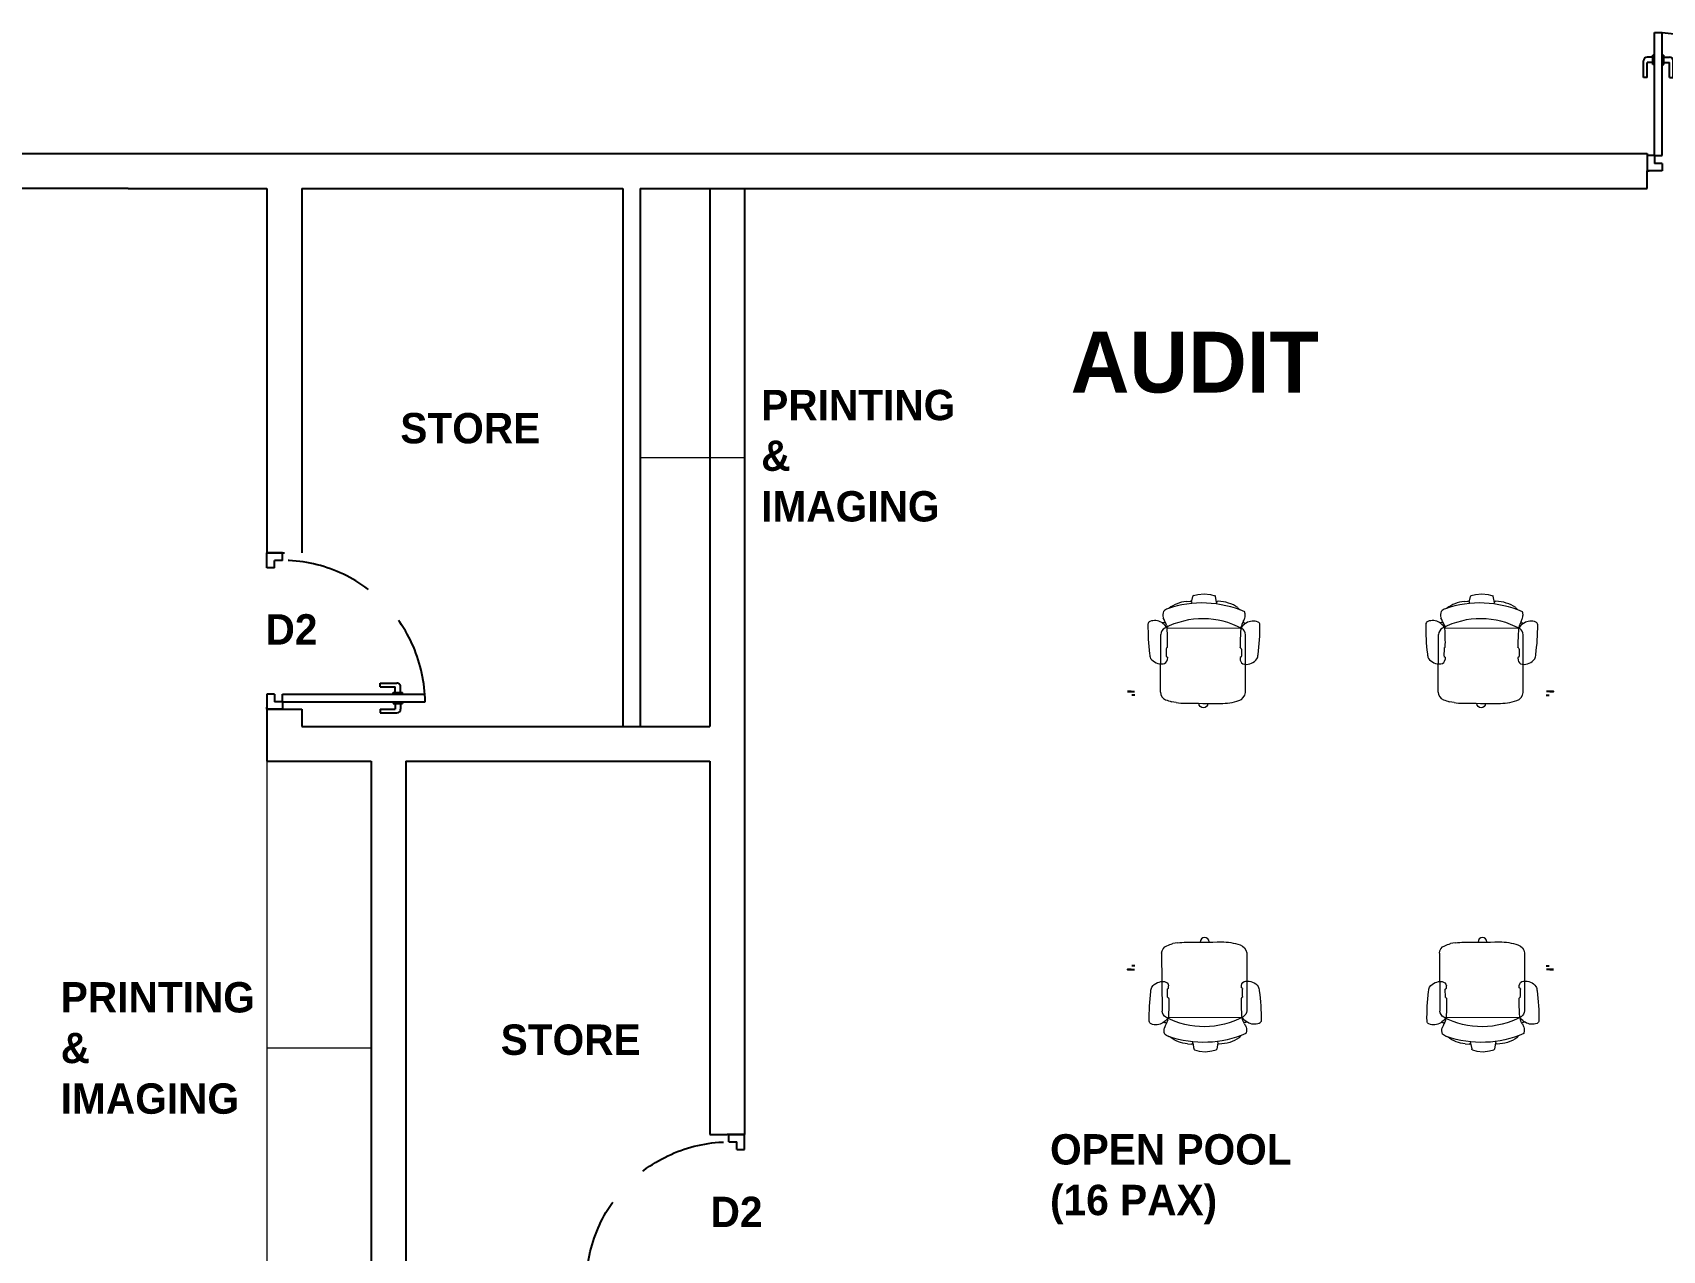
# Model space of a CAD drawing. Header units: inches. Extents: x 484217 to 497210, y -26946 to -21493.
# Drawn here: x 492422.3 to 492844.7, y -26177.2 to -25861.5 of the extents above; entities that cross this region are included whole.
import ezdxf

# ---------------------------------------------------------------- set-up
doc = ezdxf.new("R2010")
doc.units = ezdxf.units.IN
doc.header["$LTSCALE"] = 20
doc.header["$MEASUREMENT"] = 0
doc.linetypes.add('DASHED', pattern=[0.75, 0.5, -0.25])
doc.linetypes.add('TRATTEGGIATA2', pattern=[9.525, 6.35, -3.175])
doc.layers.add('A-furniture', color=50, linetype='Continuous', lineweight=9)
doc.layers.add('I-ANNO-TEXT', color=7, linetype='Continuous', lineweight=18)
for name, color, linetype in [('I-DOORS', 104, 'Continuous'), ('I-FURN', 4, 'Continuous'), ('I-WALL-IN', 3, 'Continuous')]:
    doc.layers.add(name, color=color, linetype=linetype)
doc.styles.add('MICRO', font='')
doc.styles.get('MICRO').set_extended_font_data('MicrogrammaSSi', bold=True)

# ---------------------------------------------------------------- blocks, each defined once
blk = doc.blocks.new('1505774114')
for p, q in [((381, 1577, 616), (411, 1577, 616)), ((413, 1557, 26), (395, 1557, 26)), ((2781, 1557, 26), (2799, 1557, 26)), ((2813, 1577, 616), (2783, 1577, 616)), ((381, -23, 616), (411, -23, 616)), ((413, -3, 26), (395, -3, 26)), ((2781, -3, 26), (2799, -3, 26)), ((2813, -23, 616), (2783, -23, 616))]:
    blk.add_line(p, q)
at = {"extrusion": (1.22461e-16, 1, 0)}
for centre, radius in [((-381, 586, 1577), 10.5), ((-381, 586, 1577), 8.5), ((-2813, 586, 1577), 10.5), ((-2813, 586, 1577), 8.5)]:
    blk.add_circle(centre, radius, dxfattribs=at)
at = {"extrusion": (0, -1, 0)}
for centre, radius in [((381, 586, 23), 10.5), ((381, 586, 23), 8.5), ((2813, 586, 23), 10.5), ((2813, 586, 23), 8.5)]:
    blk.add_circle(centre, radius, dxfattribs=at)
blk = doc.blocks.new('A$C6A0E07C9')
at = {"layer": 'A-furniture'}
for p, q in [((-0.2138, 0.2718), (0.1182, 0.2876)), ((-0.2691, 0.1773), (-0.2664, 0.2046)), ((-0.0121, 0.2424), (-0.025, 0.2422)), ((-0.0115, 0.2426), (-0.0121, 0.2424)), ((-0.0112, 0.2428), (-0.0115, 0.2426)), ((-0.0079, 0.2484), (-0.0112, 0.2428)), ((0.0377, 0.2515), (-0.0033, 0.2499)), ((0.0418, 0.2505), (0.045, 0.2473)), ((0.045, 0.2473), (0.0464, 0.2461)), ((0.0464, 0.2461), (0.0478, 0.2453)), ((0.0478, 0.2453), (0.0485, 0.2451)), ((0.1585, 0.2497), (0.1792, -0.1667)), ((0.3146, 0.1213), (0.3056, 0.1197)), ((0.3131, 0.1211), (0.3466, 0.116)), ((0.3152, 0.1516), (0.3188, 0.1294)), ((0.3514, 0.1128), (0.36, 0.0876)), ((-0.2907, 0.0196), (-0.2893, 0.0294)), ((-0.2883, 0.01), (-0.2907, 0.0196)), ((-0.2893, 0.0294), (-0.2841, 0.0379)), ((-0.2824, 0.002), (-0.2883, 0.01)), ((-0.2841, 0.0379), (-0.2762, 0.0438)), ((-0.2739, -0.003), (-0.2824, 0.002)), ((-0.2762, 0.0438), (-0.2666, 0.0462)), ((0.3636, 0.0146), (0.3576, -0.0113)), ((0.36, 0.0876), (0.3659, 0.0513)), ((0.3659, 0.0513), (0.3636, 0.0146)), ((-0.2641, -0.0045), (-0.2739, -0.003)), ((0.3108, -0.0224), (0.3218, -0.0234)), ((0.3197, -0.023), (0.3546, -0.0146)), ((0.3546, -0.0146), (0.3564, -0.0132)), ((0.3564, -0.0132), (0.3576, -0.0113)), ((0.0087, -0.176), (-0.0042, -0.1772)), ((0.0094, -0.1763), (0.0087, -0.176)), ((0.0097, -0.1764), (0.0094, -0.1763)), ((0.0135, -0.1816), (0.0097, -0.1764)), ((0.0591, -0.1802), (0.0183, -0.1827)), ((0.0631, -0.1788), (0.066, -0.1753)), ((0.066, -0.1753), (0.0673, -0.174)), ((0.0673, -0.174), (0.0686, -0.173)), ((0.0686, -0.173), (0.0692, -0.1728)), ((0.2962, -0.1472), (0.2839, -0.1595)), ((-0.1895, -0.2174), (0.1433, -0.1996))]:
    blk.add_line(p, q, dxfattribs=at)
for centre, radius, start, end in [((0.0274, 0.2777), 0.0792, 129.49988, 189.11522), ((0.0065, 0.2825), 0.0635, 94.07923, 117.59377), ((0.2241, -0.8917), 1.2574, 92.35943, 100.17565), ((0.117, 0.2414), 0.0463, 34.09018, 88.4441), ((0.1077, 0.3263), 0.0879, 309.67257, 333.02228), ((0.1721, 0.3454), 0.0192, 28.12557, 89.24362), ((-0.9196, -0.0126), 1.143, 14.09314, 15.00562), ((0.1209, 0.3234), 0.0749, 330.37939, 24.51295), ((0.2336, 0.2226), 0.0597, 72.52818, 107.70113), ((0.5941, -0.0351), 0.8932, 162.12026, 164.43231), ((-0.21, 0.2233), 0.0487, 94.52598, 161.01093), ((-0.0222, 0.2712), 0.0292, 192.00474, 264.44095), ((-0.0038, 0.2437), 0.00623, 84.84548, 131.31741), ((0.0374, 0.2414), 0.0101, 64.52807, 88.63913), ((0.0007, 1.5534), 1.3091, 272.08986, 276.67605), ((0.1493, 0.274), 0.0211, 279.8693, 313.34338), ((-0.2488, 0.0248), 0.4712, 334.59734, 30.97321), ((0.1704, 0.2449), 0.0129, 130.13659, 158.01734), ((0.1866, 0.1808), 0.0779, 100.05254, 108.26721), ((-1.1254, 2.7931), 2.8487, 297.11573, 298.06946), ((0.1951, 0.2221), 0.0806, 25.51985, 45.53867), ((-0.3014, 0.0263), 0.6141, 339.61076, 22.04666), ((0.1276, 0.1249), 0.1894, 8.09249, 40.8276), ((0.1816, 0.1421), 0.4521, 175.52891, 182.09908), ((72.2191, 3.6268), 72.5738, 182.765274, 182.924882), ((0.31, 0.1288), 0.0088, 301.08798, 3.16667), ((0.3467, 0.1108), 0.00513, 22.81842, 91.00758), ((0.0809, -0.0616), 0.3414, 182.48103, 200.75528), ((0.1162, -0.0378), 0.2107, 328.69616, 1.80788), ((0.3177, -0.0315), 0.00903, 2.12372, 63.37094), ((-0.1856, -0.1603), 0.0572, 202.88209, 266.11689), ((0.0015, -0.2058), 0.0292, 101.25248, 173.68869), ((0.0171, -0.1766), 0.00623, 234.37601, 280.84795), ((0.0579, -0.1702), 0.0101, 277.0543, 301.16536), ((0.1515, -1.4793), 1.3091, 89.01739, 93.60357), ((0.138, -0.155), 0.0449, 276.79393, 330.15211), ((0.1724, -0.1915), 0.0211, 52.35005, 85.82413), ((0.197, -0.1553), 0.0211, 212.66016, 229.03524), ((0.1633, -0.2919), 0.1223, 63.05477, 80.63565), ((0.1362, -0.2476), 0.0879, 32.67116, 56.02087), ((-0.9196, -0.0126), 1.143, 350.69637, 351.61264), ((0.3239, 0.0551), 0.2601, 246.15386, 250.81737), ((0.2537, -0.1401), 0.0518, 269.3553, 293.37881), ((0.0516, -0.2073), 0.0792, 176.57822, 236.19355), ((0.0312, -0.2142), 0.0635, 248.09967, 271.6142), ((0.1312, 0.9758), 1.2574, 265.51777, 273.33401), ((0.2022, -0.2604), 0.0192, 276.44982, 337.56787), ((0.1491, -0.2435), 0.0749, 341.18048, 35.31404), ((0.249, -0.1528), 0.0392, 254.29981, 275.99109)]:
    blk.add_arc(centre, radius, start, end, dxfattribs=at)
blk = doc.blocks.new('door 1')
for p, q in [((85.7, 0), (0, 0)), ((0, -90), (0, 0)), ((85.7, -42.9), (85.7, 0)), ((814.3, 0), (900, 0)), ((814.3, -42.9), (814.3, 0)), ((900, -90), (900, 0)), ((42.9, -90), (0, -90)), ((85.7, -42.9), (42.9, -42.9)), ((42.9, -90), (42.9, -42.9)), ((42.9, -90), (42.9, -42.9)), ((42.9, -90), (42.9, -910.9)), ((42.9, -90), (85.7, -90)), ((85.7, -90), (85.7, -909.2)), ((814.3, -42.9), (857.1, -42.9)), ((857.1, -90), (857.1, -42.9)), ((857.1, -90), (857.1, -42.9)), ((857.1, -90), (900, -90)), ((857.1, -90), (857.1, -90)), ((-21.4, -652.1), (-21.4, -748.5)), ((0, -652.1), (-21.4, -652.1)), ((0, -652.1), (0, -737.8)), ((128.6, -652.1), (128.6, -737.8)), ((128.6, -652.1), (150, -652.1)), ((150, -652.1), (150, -748.5)), ((32.1, -737.8), (0, -737.8)), ((32.1, -727.1), (32.1, -780.7)), ((42.9, -727.1), (32.1, -727.1)), ((85.7, -727.1), (96.4, -727.1)), ((96.4, -727.1), (96.4, -780.7)), ((96.4, -737.8), (128.6, -737.8)), ((32.1, -770), (0, -770)), ((42.9, -780.7), (32.1, -780.7)), ((85.7, -780.7), (96.4, -780.7)), ((96.4, -770), (128.6, -770))]:
    blk.add_line(p, q)
at = {"linetype": 'DASHED', "ltscale": 50}
blk.add_arc((32.1, -85.7), 825.3, 270.74499, 1.39718, dxfattribs=at)
for centre, start, end in [((0, -748.5), 180, 270), ((128.6, -748.5), 270, 0)]:
    blk.add_arc(centre, 21.4, start, end)
blk = doc.blocks.new('pivot door')
blk.add_line((-188253.1, -329835.2), (-188265.1, -329835.2))
at = {"layer": 'I-DOORS', "rotation": 180}
blk.add_blockref('door 1', (-188253.1, -329835.2), dxfattribs=at)
blk = doc.blocks.new('solid door-1500')
for p, q in [((410494.6, -4754.2), (410494.6, -4047.1)), ((410537.4, -4754.2), (410537.4, -4047.1)), ((411866, -4754.2), (411866, -4047.1)), ((411908.9, -4754.2), (411908.9, -4047.1)), ((410430.3, -4305.9), (410430.3, -4209.5)), ((410483.9, -4188), (410451.7, -4188)), ((410483.9, -4220.2), (410451.7, -4220.2)), ((410451.7, -4305.9), (410451.7, -4220.2)), ((410483.9, -4230.9), (410483.9, -4177.3)), ((410494.6, -4177.3), (410483.9, -4177.3)), ((410537.4, -4177.3), (410548.1, -4177.3)), ((410548.1, -4230.9), (410548.1, -4177.3)), ((410548.1, -4188), (410580.3, -4188)), ((410548.1, -4220.2), (410580.3, -4220.2)), ((410580.3, -4305.9), (410580.3, -4220.2)), ((410601.7, -4305.9), (410601.7, -4209.5)), ((411801.7, -4305.9), (411801.7, -4209.5)), ((411855.3, -4188), (411823.1, -4188)), ((411855.3, -4220.2), (411823.1, -4220.2)), ((411823.1, -4305.9), (411823.1, -4220.2)), ((411866, -4177.3), (411855.3, -4177.3)), ((411855.3, -4230.9), (411855.3, -4177.3)), ((411908.9, -4177.3), (411919.6, -4177.3)), ((411919.6, -4230.9), (411919.6, -4177.3)), ((411919.6, -4188), (411951.7, -4188)), ((411919.6, -4220.2), (411951.7, -4220.2)), ((411951.7, -4305.9), (411951.7, -4220.2)), ((411973.1, -4305.9), (411973.1, -4209.5)), ((410451.7, -4305.9), (410430.3, -4305.9)), ((410494.6, -4230.9), (410483.9, -4230.9)), ((410537.4, -4230.9), (410548.1, -4230.9)), ((410580.3, -4305.9), (410601.7, -4305.9)), ((411823.1, -4305.9), (411801.7, -4305.9)), ((411866, -4230.9), (411855.3, -4230.9)), ((411908.9, -4230.9), (411919.6, -4230.9)), ((411951.7, -4305.9), (411973.1, -4305.9)), ((410494.6, -4754.2), (410451.7, -4754.2)), ((410451.7, -4754.2), (410451.7, -4844.2)), ((410494.6, -4754.2), (410537.4, -4754.2)), ((410494.6, -4754.2), (410494.6, -4801.4)), ((410494.6, -4754.2), (410494.6, -4801.4)), ((411908.9, -4754.2), (411866, -4754.2)), ((411908.9, -4754.2), (411908.9, -4801.4)), ((411908.9, -4754.2), (411908.9, -4801.4)), ((411908.9, -4754.2), (411951.7, -4754.2)), ((411951.7, -4754.2), (411951.7, -4844.2)), ((410451.7, -4844.2), (410463.7, -4844.2)), ((410537.4, -4844.2), (410451.7, -4844.2)), ((410537.4, -4801.4), (410494.6, -4801.4)), ((410537.4, -4801.4), (410537.4, -4844.2)), ((411866, -4801.4), (411866, -4844.2)), ((411866, -4801.4), (411908.9, -4801.4)), ((411866, -4844.2), (411951.7, -4844.2)), ((411951.7, -4844.2), (411939.7, -4844.2))]:
    blk.add_line(p, q)
for points in [[(410494.6, -4047.1), (410537.4, -4047.1)], [(411908.9, -4047.1), (411866, -4047.1)]]:
    blk.add_lwpolyline(points)
at = {"linetype": 'DASHED', "ltscale": 50}
for centre, start, end in [((410494.6, -4754.2), 0, 86.5254), ((411908.9, -4754.2), 93.4746, 180)]:
    blk.add_arc(centre, 707.1, start, end, dxfattribs=at)
for centre, start, end in [((410451.7, -4209.5), 90, 180), ((410580.3, -4209.5), 0, 90), ((411823.1, -4209.5), 90, 180), ((411951.7, -4209.5), 0, 90)]:
    blk.add_arc(centre, 21.4, start, end)

msp = doc.modelspace()

# ---------------------------------------------------------------- linework, layer by layer
at = {"layer": 'A-furniture', "elevation": 6.93}
for points in [[(492606.79, -25901.85), (492606.79, -26045.85)], [(492579.79, -25971.6), (492606.79, -25971.6)], [(492483.04, -26050.35), (492483.04, -26198.85)], [(492483.04, -26124.6), (492510.04, -26124.6)]]:
    msp.add_lwpolyline(points, dxfattribs=at)
at = {"layer": 'I-WALL-IN'}
for p, q in [((492402.04, -25892.85, 6.93), (492447.04, -25892.85, 6.93)), ((492840.79, -25892.85, 6.93), (492840.79, -25897.35, 6.93)), ((492840.79, -25901.85, 6.93), (492840.79, -25897.35, 6.93)), ((492447.04, -25901.85, 6.93), (492402.04, -25901.85, 6.93)), ((492483.04, -25996.35, 6.93), (492487.54, -25996.35, 6.93)), ((492483.04, -26036.85, 6.93), (492487.54, -26036.85, 6.93)), ((492487.09, -26036.85, 6.93), (492492.04, -26036.85, 6.93)), ((492510.04, -26041.35, 6.93), (492514.54, -26041.35, 6.93)), ((492597.79, -26147.1, 6.93), (492602.29, -26147.1, 6.93)), ((492606.79, -26147.1, 6.93), (492602.29, -26147.1, 6.93))]:
    msp.add_line(p, q, dxfattribs=at)
at = {"layer": 'I-WALL-IN', "elevation": 6.93}
for points in [[(492447.04, -25892.85), (492840.79, -25892.85)], [(492447.04, -25901.85), (492483.04, -25901.85)], [(492483.04, -25901.85), (492483.04, -25996.35)], [(492492.04, -25901.85), (492575.29, -25901.85)], [(492492.04, -25901.85), (492492.04, -25996.35)], [(492575.29, -25901.85), (492575.29, -26041.35)], [(492579.79, -25901.85), (492579.79, -26041.35)], [(492579.79, -25901.85), (492840.79, -25901.85)], [(492597.79, -25901.85), (492597.79, -26041.35)], [(492606.79, -25901.85), (492606.79, -26147.1)], [(492483.04, -26036.85), (492483.04, -26050.35)], [(492492.04, -26036.85), (492492.04, -26041.35)], [(492492.04, -26041.35), (492510.04, -26041.35)], [(492514.54, -26041.35), (492597.79, -26041.35)], [(492483.04, -26050.35), (492510.04, -26050.35)], [(492510.04, -26050.35), (492510.04, -26194.35)], [(492519.04, -26050.35), (492597.79, -26050.35)], [(492519.04, -26050.35), (492519.04, -26194.35)], [(492597.79, -26050.35), (492597.79, -26147.1)]]:
    msp.add_lwpolyline(points, dxfattribs=at)
msp.add_lwpolyline([(492492.04, -26050.35), (492492.04, -26050.35)], close=True, dxfattribs=at)

# ---------------------------------------------------------------- block references
at = {"layer": 'A-furniture'}
for p, xscale, yscale, zscale, rotation in [((492727.35, -26023.49, 0.92), 44.99999999889079, 44.99999999889079, 44.99999999889079, 86.85652716247276), ((492799.35, -26023.49, 1.73), 44.99999999889079, 44.99999999889079, 44.99999999889079, 86.85652716247276), ((492727.67, -26109.08, 39.86), -44.99999999889079, 45, 45, 93.14347283752726), ((492799.67, -26109.08, 40.67), -44.99999999889079, 45, 45, 93.14347283752726)]:
    msp.add_blockref('A$C6A0E07C9', p, dxfattribs=dict(at, xscale=xscale, yscale=yscale, zscale=zscale, rotation=rotation))
at = {"layer": 'I-DOORS', "xscale": 0.04500000025145709, "yscale": 0.04500000025145709, "zscale": 0.04500000025145709}
msp.add_blockref('solid door-1500', (474370.46, -25679.36, 6.93), dxfattribs=at)
at = {"layer": 'I-DOORS', "yscale": 0.04499999998952262}
for p, xscale, zscale, rotation in [((507325.62, -34508.24, 6.93), 0.04499999998952262, 0.04499999998952262, 270), ((477764.2, -34658.99, 6.93), -0.04499999998952262, 0.04499999999999744, 90)]:
    msp.add_blockref('pivot door', p, dxfattribs=dict(at, xscale=xscale, zscale=zscale, rotation=rotation))
at = {"layer": 'I-FURN', "linetype": 'TRATTEGGIATA2', "xscale": 0.04500000025145709, "yscale": 0.04500000025145709, "zscale": 0.04500000025145709}
msp.add_blockref('1505774114', (492689.41, -26103.26, -29.99), dxfattribs=at)

# ---------------------------------------------------------------- texts
at = {"layer": 'I-ANNO-TEXT', "attachment_point": 1, "style": 'MICRO'}
for s, width, insert, char_height in [('{\\fBahnschrift Light|b1|i0|c0|p34;AUDIT}', 7.4099, (492691.36, -25939.03, 6.93), 15.75), ('\\pxql;{\\fBahnschrift Light|b1|i0|c0|p34;PRINTING\\P&\\PIMAGING  }', 7.4099, (492611.14, -25954.08, 6.93), 7.875), ('{\\fBahnschrift Light|b1|i0|c0|p34;STORE}', 7.4099, (492517.6, -25960.08, 6.93), 7.875), ('{\\fBahnschrift Light|b1|i0|c0|p34;D2}', 7.4099, (492482.66, -26012.24, 6.93), 7.875), ('\\pxql;{\\fBahnschrift Light|b1|i0|c0|p34;PRINTING\\P&\\PIMAGING  }', 7.4099, (492429.58, -26107.6, 6.93), 7.875), ('{\\fBahnschrift Light|b1|i0|c0|p34;STORE}', 7.4099, (492543.61, -26118.59, 6.93), 7.875), ('{\\fBahnschrift Light|b1|i0|c0|p34;OPEN POOL\\P(16 PAX)}', 2474.1483, (492686.01, -26147.02, 6.93), 7.875), ('{\\fBahnschrift Light|b1|i0|c0|p34;D2}', 7.4099, (492598.02, -26163.23, 6.93), 7.875)]:
    msp.add_mtext_dynamic_manual_height_columns(s, width=width, gutter_width=1.5, heights=[0], dxfattribs=dict(at, insert=insert, char_height=char_height))

doc.saveas('drawing.dxf')
